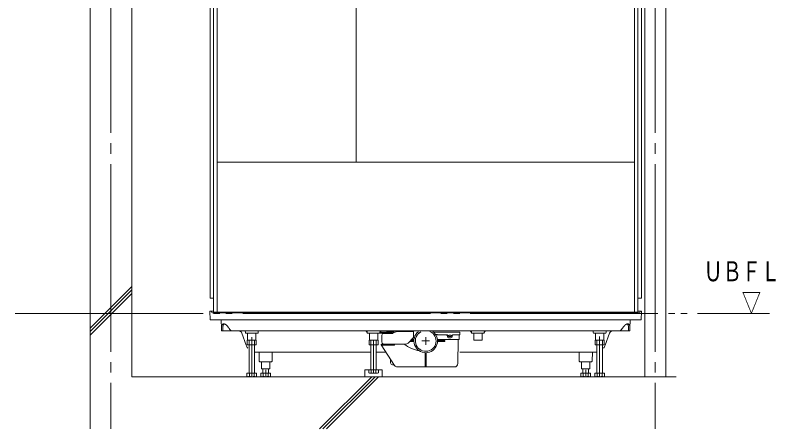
# Model space of a CAD drawing. Units: millimetres on the paper. Extents: x -305 to 305, y -152 to 152.
# Drawn here: x -148.9 to -76, y 12.5 to 52.2 of the extents above; entities that cross this region are included whole.
import ezdxf
from ezdxf.enums import TextEntityAlignment as Align

# ---------------------------------------------------------------- set-up
doc = ezdxf.new("R2010")
doc.units = ezdxf.units.MM
doc.linetypes.add('LONG_CHAIN', pattern=[21, 18, -1, 1, -1])
doc.linetypes.add('LONG_DOUBLE_CHAIN', pattern=[21.8, 18, -1, 0.6, -0.6, 0.6, -1])
doc.layers.add('0-1_VIEW0001', color=7, linetype='Continuous', lineweight=9)
doc.styles.add('ＭＳ ゴシック', font='')
doc.styles.get('ＭＳ ゴシック').set_extended_font_data('MS Gothic')

msp = doc.modelspace()

# ---------------------------------------------------------------- linework, layer by layer
at = {"layer": '0-1_VIEW0001'}
for p, q in [((-141.686, 100.925), (-141.686, 12.525)), ((-137.686, 100.925), (-137.686, 17.525)), ((-88.519, 100.925), (-88.519, 17.525)), ((-86.519, 100.925), (-86.519, 17.525)), ((-130.185, 25.058), (-130.185, 90.258)), ((-129.851, 23.725), (-129.851, 89.758)), ((-129.518, 37.125), (-129.518, 89.758)), ((-116.185, 38.125), (-116.185, 89.758)), ((-89.518, 23.725), (-89.518, 89.758)), ((-89.185, 23.725), (-89.185, 89.758)), ((-88.851, 25.058), (-88.851, 90.258)), ((-89.518, 38.125), (-129.518, 38.125)), ((-129.518, 23.725), (-129.518, 37.125)), ((-141.683, 22.191), (-137.683, 26.191)), ((-141.683, 21.858), (-137.683, 25.858)), ((-141.683, 21.524), (-137.683, 25.524)), ((-130.185, 25.058), (-129.851, 25.058)), ((-89.185, 25.058), (-88.851, 25.058)), ((-129.851, 23.825), (-130.193, 23.825)), ((-130.059, 23.792), (-130.059, 23.756)), ((-129.959, 23.658), (-109.518, 23.658)), ((-89.185, 23.725), (-129.851, 23.725)), ((-89.078, 23.658), (-109.518, 23.658)), ((-88.843, 23.825), (-89.185, 23.825)), ((-88.977, 23.792), (-88.978, 23.756)), ((-88.843, 23.825), (-88.858, 22.991)), ((-109.518, 22.991), (-129.845, 22.991)), ((-129.105, 22.991), (-129.09, 22.162)), ((-109.518, 22.991), (-89.191, 22.991)), ((-89.931, 22.991), (-89.946, 22.162)), ((-88.858, 22.991), (-89.191, 22.991)), ((-129.089, 22.055), (-129.09, 22.162)), ((-129.086, 21.925), (-128.966, 21.925)), ((-128.966, 21.925), (-128.014, 21.925)), ((-128.964, 22.055), (-128.962, 22.162)), ((-128.527, 22.382), (-128.446, 22.27)), ((-128.36, 22.162), (-128.278, 22.055)), ((-109.518, 21.925), (-128.014, 21.925)), ((-126.805, 21.925), (-126.803, 21.757)), ((-125.564, 21.925), (-125.567, 21.757)), ((-115.139, 21.925), (-115.136, 21.757)), ((-113.897, 21.925), (-113.9, 21.757)), ((-110.685, 21.871), (-110.685, 21.261)), ((-109.518, 21.925), (-91.023, 21.925)), ((-105.139, 21.925), (-105.136, 21.757)), ((-103.897, 21.925), (-103.9, 21.757)), ((-93.472, 21.925), (-93.469, 21.757)), ((-92.231, 21.925), (-92.234, 21.757)), ((-90.07, 21.925), (-91.023, 21.925)), ((-90.676, 22.162), (-90.758, 22.055)), ((-90.509, 22.382), (-90.59, 22.27)), ((-90.072, 22.055), (-90.074, 22.162)), ((-89.95, 21.925), (-90.07, 21.925)), ((-89.947, 22.055), (-89.946, 22.162)), ((-126.732, 20.558), (-127.138, 21.703)), ((-126.736, 21.691), (-126.185, 21.691)), ((-126.585, 21.025), (-126.585, 21.691)), ((-125.634, 21.691), (-126.185, 21.691)), ((-125.785, 21.025), (-125.785, 21.691)), ((-115.069, 21.691), (-114.518, 21.691)), ((-114.918, 21.025), (-114.918, 21.691)), ((-113.967, 21.691), (-114.518, 21.691)), ((-114.118, 21.025), (-114.118, 21.691)), ((-113.901, 21.725), (-113.901, 21.758)), ((-112.469, 21.791), (-113.868, 21.791)), ((-112.792, 21.691), (-113.868, 21.691)), ((-113.718, 20.825), (-113.718, 21.508)), ((-113.551, 21.675), (-112.742, 21.675)), ((-113.342, 21.791), (-113.325, 21.809)), ((-113.206, 21.858), (-112.601, 21.858)), ((-112.801, 21.675), (-112.801, 21.691)), ((-112.792, 21.691), (-112.792, 21.791)), ((-112.668, 21.692), (-112.371, 21.84)), ((-112.297, 21.858), (-110.701, 21.858)), ((-110.685, 21.275), (-111.204, 20.756)), ((-110.668, 21.245), (-110.615, 21.245)), ((-108.75, 21.791), (-106.268, 21.791)), ((-108.435, 21.591), (-108.578, 21.591)), ((-108.418, 21.575), (-108.418, 21.558)), ((-107.476, 21.541), (-108.401, 21.541)), ((-107.457, 21.484), (-107.437, 21.35)), ((-107.41, 21.484), (-107.39, 21.35)), ((-107.338, 21.265), (-107.095, 21.265)), ((-107.305, 21.398), (-107.305, 21.505)), ((-107.087, 21.521), (-107.288, 21.521)), ((-107.087, 21.381), (-107.288, 21.381)), ((-107.07, 21.398), (-107.07, 21.505)), ((-106.98, 21.483), (-106.996, 21.352)), ((-106.251, 21.541), (-106.914, 21.541)), ((-106.318, 21.541), (-106.318, 21.108)), ((-106.235, 21.758), (-106.235, 21.558)), ((-105.069, 21.691), (-104.518, 21.691)), ((-104.918, 21.025), (-104.918, 21.691)), ((-103.967, 21.691), (-104.518, 21.691)), ((-93.403, 21.691), (-92.851, 21.691)), ((-93.251, 21.025), (-93.251, 21.691)), ((-92.3, 21.691), (-92.851, 21.691)), ((-92.304, 20.558), (-91.898, 21.703)), ((-125.751, 20.591), (-126.618, 20.591)), ((-125.785, 21.025), (-126.585, 21.025)), ((-126.451, 21.025), (-126.451, 17.858)), ((-125.918, 21.025), (-125.918, 17.858)), ((-125.751, 21.025), (-125.751, 20.591)), ((-114.085, 20.591), (-114.951, 20.591)), ((-114.118, 21.025), (-114.918, 21.025)), ((-114.785, 21.025), (-114.785, 18.191)), ((-114.251, 21.025), (-114.251, 18.191)), ((-114.085, 21.025), (-114.085, 20.591)), ((-113.785, 20.608), (-113.785, 20.591)), ((-113.779, 20.573), (-112.512, 18.611)), ((-113.751, 20.641), (-112.504, 20.641)), ((-113.751, 20.558), (-112.504, 20.558)), ((-113.551, 20.658), (-111.439, 20.658)), ((-112.968, 20.658), (-112.968, 20.641)), ((-112.504, 20.658), (-112.504, 20.558)), ((-112.504, 20.658), (-111.439, 20.658)), ((-111.043, 20.916), (-110.651, 20.916)), ((-110.96, 21), (-110.651, 21)), ((-110.868, 21.091), (-110.643, 21.091)), ((-106.335, 21.091), (-108.393, 21.091)), ((-107.697, 21), (-108.385, 21)), ((-107.697, 20.916), (-108.385, 20.916)), ((-107.697, 21), (-107.697, 20.916)), ((-106.419, 21.075), (-106.439, 18.788)), ((-92.418, 20.591), (-93.285, 20.591)), ((-93.118, 21.025), (-93.118, 17.858)), ((-92.585, 21.025), (-92.585, 17.858)), ((-92.418, 21.025), (-92.418, 20.591)), ((-125.913, 19.891), (-114.805, 19.891)), ((-125.475, 19.024), (-125.49, 19.891)), ((-124.219, 19.891), (-124.234, 19.024)), ((-114.234, 19.891), (-113.355, 19.891)), ((-109.568, 19.826), (-109.568, 18.458)), ((-109.468, 19.826), (-109.468, 18.458)), ((-93.123, 19.891), (-106.241, 19.891)), ((-94.817, 19.891), (-94.802, 19.024)), ((-93.561, 19.024), (-93.546, 19.891)), ((-125.342, 18.958), (-125.408, 18.958)), ((-124.921, 18.958), (-125.342, 18.958)), ((-125.251, 18.291), (-125.251, 18.958)), ((-124.788, 18.958), (-124.921, 18.958)), ((-124.368, 18.958), (-124.788, 18.958)), ((-124.451, 18.291), (-124.451, 18.958)), ((-124.301, 18.958), (-124.368, 18.958)), ((-112.885, 18.858), (-112.885, 19.188)), ((-94.735, 18.958), (-94.668, 18.958)), ((-94.668, 18.958), (-94.248, 18.958)), ((-94.248, 18.958), (-94.115, 18.958)), ((-94.115, 18.958), (-93.694, 18.958)), ((-93.785, 18.291), (-93.785, 18.958)), ((-93.694, 18.958), (-93.628, 18.958)), ((-125.251, 18.291), (-124.451, 18.291)), ((-125.118, 18.291), (-125.118, 17.858)), ((-124.585, 18.291), (-124.585, 17.858)), ((-112.701, 18.675), (-112.553, 18.675)), ((-112.233, 18.458), (-106.772, 18.458)), ((-94.451, 18.291), (-94.451, 17.858)), ((-93.918, 18.291), (-93.918, 17.858)), ((-85.518, 17.525), (-137.686, 17.525)), ((-126.647, 17.858), (-126.647, 17.57)), ((-125.723, 17.858), (-126.647, 17.858)), ((-126.647, 17.57), (-126.568, 17.525)), ((-125.798, 17.525), (-126.565, 17.525)), ((-126.416, 17.858), (-126.416, 17.57)), ((-125.954, 17.858), (-125.954, 17.57)), ((-125.801, 17.525), (-125.723, 17.57)), ((-125.723, 17.858), (-125.723, 17.57)), ((-124.389, 17.858), (-125.313, 17.858)), ((-125.313, 17.858), (-125.313, 17.57)), ((-125.313, 17.57), (-125.235, 17.525)), ((-124.465, 17.525), (-125.231, 17.525)), ((-125.082, 17.858), (-125.082, 17.57)), ((-124.62, 17.858), (-124.62, 17.57)), ((-124.468, 17.525), (-124.389, 17.57)), ((-124.389, 17.858), (-124.389, 17.57)), ((-114.694, 17.525), (-119.694, 12.525)), ((-114.361, 17.525), (-119.361, 12.525)), ((-114.028, 17.525), (-119.028, 12.525)), ((-115.351, 18.191), (-115.351, 17.524)), ((-113.685, 18.191), (-115.351, 18.191)), ((-115.351, 17.525), (-113.685, 17.525)), ((-114.056, 18.191), (-114.98, 18.191)), ((-114.98, 18.191), (-114.98, 17.903)), ((-114.98, 17.903), (-114.901, 17.858)), ((-114.135, 17.858), (-114.901, 17.858)), ((-114.749, 18.191), (-114.749, 17.903)), ((-114.287, 18.191), (-114.287, 17.903)), ((-114.135, 17.858), (-114.056, 17.903)), ((-114.056, 18.191), (-114.056, 17.903)), ((-113.685, 18.191), (-113.685, 17.524)), ((-94.647, 17.858), (-94.647, 17.57)), ((-94.647, 17.858), (-93.723, 17.858)), ((-94.568, 17.525), (-94.647, 17.57)), ((-94.571, 17.525), (-93.805, 17.525)), ((-94.416, 17.858), (-94.416, 17.57)), ((-93.954, 17.858), (-93.954, 17.57)), ((-93.723, 17.57), (-93.801, 17.525)), ((-93.723, 17.858), (-93.723, 17.57)), ((-93.313, 17.858), (-93.313, 17.57)), ((-93.313, 17.858), (-92.389, 17.858)), ((-93.235, 17.525), (-93.313, 17.57)), ((-93.238, 17.525), (-92.471, 17.525)), ((-93.082, 17.858), (-93.082, 17.57)), ((-92.62, 17.858), (-92.62, 17.57)), ((-92.389, 17.57), (-92.468, 17.525)), ((-92.389, 17.858), (-92.389, 17.57))]:
    msp.add_line(p, q, dxfattribs=at)
at = {"layer": '0-1_VIEW0001', "linetype": 'LONG_CHAIN'}
for p, q in [((-139.685, 100.925), (-139.685, 12.525)), ((-87.518, 100.925), (-87.518, 12.525)), ((-126.185, 17.488), (-126.185, 21.304)), ((-109.518, 21.322), (-109.518, 20.594)), ((-92.851, 17.488), (-92.851, 21.39)), ((-114.518, 17.821), (-114.518, 21)), ((-109.154, 20.958), (-109.882, 20.958)), ((-124.851, 18.172), (-124.851, 17.525)), ((-94.185, 18.172), (-94.185, 17.525))]:
    msp.add_line(p, q, dxfattribs=at)
at = {"layer": '0-1_VIEW0001', "linetype": 'LONG_DOUBLE_CHAIN'}
msp.add_line((-148.858, 23.591), (-76.559, 23.591), dxfattribs=at)
at = {"layer": '0-1_VIEW0001'}
for points in [[(-130.193, 23.825), (-130.178, 22.991), (-129.845, 22.991)], [(-129.075, 22.382), (-129.076, 22.371), (-129.078, 22.36), (-129.079, 22.348), (-129.081, 22.337), (-129.082, 22.326), (-129.083, 22.314), (-129.084, 22.303), (-129.085, 22.292), (-129.086, 22.281), (-129.087, 22.27), (-129.088, 22.259), (-129.089, 22.248), (-129.089, 22.237), (-129.089, 22.226), (-129.09, 22.215), (-129.09, 22.204), (-129.09, 22.194), (-129.09, 22.183), (-129.09, 22.172), (-129.09, 22.162)], [(-129.086, 21.925), (-129.086, 21.93), (-129.087, 21.947), (-129.087, 21.974), (-129.088, 22.01), (-129.089, 22.055)], [(-128.987, 22.561), (-128.991, 22.558), (-128.995, 22.555), (-128.998, 22.552), (-129.002, 22.549), (-129.005, 22.546), (-129.008, 22.543), (-129.011, 22.54), (-129.015, 22.537), (-129.018, 22.533), (-129.02, 22.53), (-129.023, 22.526), (-129.026, 22.522), (-129.029, 22.518), (-129.031, 22.515), (-129.034, 22.511), (-129.036, 22.507), (-129.039, 22.502), (-129.041, 22.498), (-129.043, 22.494), (-129.046, 22.489), (-129.048, 22.485), (-129.05, 22.48), (-129.053, 22.471), (-129.056, 22.462), (-129.059, 22.453), (-129.062, 22.443), (-129.064, 22.433), (-129.066, 22.423), (-129.069, 22.413), (-129.071, 22.403), (-129.073, 22.393), (-129.075, 22.382)], [(-128.791, 22.577), (-128.802, 22.58), (-128.807, 22.581), (-128.813, 22.583), (-128.818, 22.584), (-128.824, 22.585), (-128.829, 22.586), (-128.835, 22.587), (-128.84, 22.588), (-128.845, 22.589), (-128.851, 22.589), (-128.856, 22.59), (-128.861, 22.591), (-128.866, 22.591), (-128.872, 22.591), (-128.877, 22.591), (-128.882, 22.591), (-128.887, 22.591), (-128.892, 22.591), (-128.897, 22.591), (-128.901, 22.591), (-128.906, 22.59), (-128.911, 22.589), (-128.916, 22.589), (-128.921, 22.588), (-128.926, 22.587), (-128.931, 22.586), (-128.936, 22.585), (-128.941, 22.583), (-128.945, 22.582), (-128.95, 22.58), (-128.954, 22.578), (-128.959, 22.577), (-128.963, 22.575), (-128.967, 22.573), (-128.972, 22.57), (-128.976, 22.568), (-128.98, 22.566), (-128.984, 22.563), (-128.987, 22.561)], [(-128.964, 22.055), (-128.965, 22.01), (-128.966, 21.974), (-128.966, 21.947), (-128.966, 21.93), (-128.966, 21.925)], [(-128.943, 22.382), (-128.944, 22.371), (-128.946, 22.36), (-128.947, 22.348), (-128.949, 22.337), (-128.95, 22.326), (-128.951, 22.315), (-128.953, 22.303), (-128.954, 22.292), (-128.955, 22.281), (-128.956, 22.27), (-128.957, 22.259), (-128.958, 22.248), (-128.959, 22.237), (-128.959, 22.226), (-128.96, 22.216), (-128.96, 22.205), (-128.961, 22.194), (-128.961, 22.183), (-128.962, 22.172), (-128.962, 22.162)], [(-128.821, 22.583), (-128.826, 22.581), (-128.832, 22.579), (-128.837, 22.577), (-128.842, 22.574), (-128.847, 22.572), (-128.852, 22.57), (-128.856, 22.567), (-128.861, 22.564), (-128.866, 22.561), (-128.87, 22.558), (-128.876, 22.553), (-128.882, 22.547), (-128.887, 22.541), (-128.892, 22.535), (-128.897, 22.528), (-128.901, 22.52), (-128.905, 22.513), (-128.909, 22.505), (-128.913, 22.497), (-128.916, 22.488), (-128.919, 22.478), (-128.923, 22.468), (-128.926, 22.458), (-128.928, 22.448), (-128.931, 22.437), (-128.933, 22.426), (-128.936, 22.415), (-128.938, 22.404), (-128.94, 22.393), (-128.943, 22.382)], [(-128.527, 22.382), (-128.532, 22.389), (-128.538, 22.396), (-128.543, 22.403), (-128.548, 22.409), (-128.554, 22.416), (-128.559, 22.422), (-128.565, 22.429), (-128.57, 22.435), (-128.576, 22.442), (-128.582, 22.448), (-128.587, 22.453), (-128.592, 22.458), (-128.597, 22.463), (-128.602, 22.467), (-128.608, 22.472), (-128.613, 22.477), (-128.619, 22.481), (-128.624, 22.486), (-128.63, 22.49), (-128.635, 22.495), (-128.641, 22.499), (-128.646, 22.503), (-128.652, 22.507), (-128.658, 22.511), (-128.663, 22.515), (-128.669, 22.519), (-128.675, 22.522), (-128.681, 22.526), (-128.686, 22.529), (-128.692, 22.533), (-128.703, 22.539), (-128.714, 22.545), (-128.725, 22.551), (-128.736, 22.556), (-128.747, 22.561), (-128.758, 22.565), (-128.769, 22.569), (-128.78, 22.573), (-128.791, 22.577)], [(-128.36, 22.162), (-128.369, 22.172), (-128.377, 22.183), (-128.386, 22.194), (-128.395, 22.205), (-128.404, 22.216), (-128.412, 22.227), (-128.421, 22.237), (-128.43, 22.248), (-128.438, 22.259), (-128.446, 22.27)], [(-90.676, 22.162), (-90.668, 22.172), (-90.659, 22.183), (-90.65, 22.194), (-90.641, 22.205), (-90.632, 22.216), (-90.624, 22.227), (-90.615, 22.237), (-90.607, 22.248), (-90.598, 22.259), (-90.59, 22.27)], [(-90.509, 22.382), (-90.504, 22.389), (-90.498, 22.396), (-90.493, 22.403), (-90.488, 22.409), (-90.482, 22.416), (-90.477, 22.422), (-90.471, 22.429), (-90.466, 22.435), (-90.46, 22.442), (-90.454, 22.448), (-90.449, 22.453), (-90.444, 22.458), (-90.439, 22.463), (-90.434, 22.467), (-90.428, 22.472), (-90.423, 22.477), (-90.418, 22.481), (-90.412, 22.486), (-90.407, 22.49), (-90.401, 22.495), (-90.395, 22.499), (-90.39, 22.503), (-90.384, 22.507), (-90.378, 22.511), (-90.373, 22.515), (-90.367, 22.519), (-90.361, 22.522), (-90.355, 22.526), (-90.35, 22.529), (-90.344, 22.533), (-90.333, 22.539), (-90.322, 22.545), (-90.311, 22.551), (-90.3, 22.556), (-90.289, 22.561), (-90.278, 22.565), (-90.267, 22.569), (-90.256, 22.573), (-90.245, 22.577)], [(-90.245, 22.577), (-90.234, 22.58), (-90.229, 22.581), (-90.223, 22.583), (-90.218, 22.584), (-90.212, 22.585), (-90.207, 22.586), (-90.201, 22.587), (-90.196, 22.588), (-90.191, 22.589), (-90.185, 22.589), (-90.18, 22.59), (-90.175, 22.591), (-90.17, 22.591), (-90.164, 22.591), (-90.159, 22.591), (-90.154, 22.591), (-90.149, 22.591), (-90.144, 22.591), (-90.139, 22.591), (-90.135, 22.591), (-90.13, 22.59), (-90.125, 22.589), (-90.12, 22.589), (-90.115, 22.588), (-90.11, 22.587), (-90.105, 22.586), (-90.1, 22.585), (-90.095, 22.583), (-90.091, 22.582), (-90.086, 22.58), (-90.082, 22.578), (-90.077, 22.577), (-90.073, 22.575), (-90.069, 22.573), (-90.064, 22.57), (-90.06, 22.568), (-90.056, 22.566), (-90.052, 22.563), (-90.049, 22.561)], [(-90.215, 22.583), (-90.21, 22.581), (-90.204, 22.579), (-90.199, 22.577), (-90.194, 22.574), (-90.189, 22.572), (-90.184, 22.57), (-90.18, 22.567), (-90.175, 22.564), (-90.17, 22.561), (-90.166, 22.558), (-90.16, 22.553), (-90.155, 22.547), (-90.149, 22.541), (-90.144, 22.535), (-90.14, 22.528), (-90.135, 22.52), (-90.131, 22.513), (-90.127, 22.505), (-90.124, 22.497), (-90.12, 22.488), (-90.117, 22.478), (-90.113, 22.468), (-90.111, 22.458), (-90.108, 22.448), (-90.105, 22.437), (-90.103, 22.426), (-90.1, 22.415), (-90.098, 22.404), (-90.096, 22.393), (-90.093, 22.382)], [(-90.093, 22.382), (-90.092, 22.371), (-90.09, 22.36), (-90.089, 22.348), (-90.087, 22.337), (-90.086, 22.326), (-90.085, 22.315), (-90.083, 22.303), (-90.082, 22.292), (-90.081, 22.281), (-90.08, 22.27), (-90.079, 22.259), (-90.078, 22.248), (-90.077, 22.237), (-90.077, 22.226), (-90.076, 22.216), (-90.076, 22.205), (-90.075, 22.194), (-90.075, 22.183), (-90.074, 22.172), (-90.074, 22.162)], [(-90.072, 22.055), (-90.071, 22.01), (-90.071, 21.974), (-90.07, 21.947), (-90.07, 21.93), (-90.07, 21.925)], [(-90.049, 22.561), (-90.045, 22.558), (-90.041, 22.555), (-90.038, 22.552), (-90.034, 22.549), (-90.031, 22.546), (-90.028, 22.543), (-90.025, 22.54), (-90.022, 22.537), (-90.019, 22.533), (-90.016, 22.53), (-90.013, 22.526), (-90.01, 22.522), (-90.007, 22.518), (-90.005, 22.515), (-90.002, 22.511), (-90, 22.507), (-89.997, 22.502), (-89.995, 22.498), (-89.993, 22.494), (-89.99, 22.489), (-89.988, 22.485), (-89.986, 22.48), (-89.983, 22.471), (-89.98, 22.462), (-89.977, 22.453), (-89.974, 22.443), (-89.972, 22.433), (-89.97, 22.423), (-89.967, 22.413), (-89.965, 22.403), (-89.963, 22.393), (-89.961, 22.382)], [(-89.961, 22.382), (-89.96, 22.371), (-89.958, 22.36), (-89.957, 22.348), (-89.955, 22.337), (-89.954, 22.326), (-89.953, 22.314), (-89.952, 22.303), (-89.951, 22.292), (-89.95, 22.281), (-89.949, 22.27), (-89.948, 22.259), (-89.947, 22.248), (-89.947, 22.237), (-89.947, 22.226), (-89.946, 22.215), (-89.946, 22.204), (-89.946, 22.194), (-89.946, 22.183), (-89.946, 22.172), (-89.946, 22.162)], [(-89.95, 21.925), (-89.95, 21.93), (-89.949, 21.947), (-89.949, 21.974), (-89.948, 22.01), (-89.947, 22.055)], [(-104.918, 21.025), (-104.118, 21.025), (-104.118, 21.691)], [(-93.251, 21.025), (-92.451, 21.025), (-92.451, 21.691)], [(-125.751, 21.025), (-126.618, 21.025), (-126.618, 20.591)], [(-114.085, 21.025), (-114.951, 21.025), (-114.951, 20.591)], [(-92.418, 21.025), (-93.285, 21.025), (-93.285, 20.591)], [(-93.785, 18.291), (-94.585, 18.291), (-94.585, 18.958)]]:
    msp.add_lwpolyline(points, dxfattribs=at)
for centre, radius, start, end in [((-130.092, 23.791), 0.0333, 1, 90), ((-129.959, 23.758), 0.1, 181, 270), ((-89.078, 23.758), 0.1, 270, 359), ((-88.944, 23.791), 0.0333, 90, 179), ((-128.014, 22.258), 0.333, 217.52512, 270), ((-127.452, 21.591), 0.333, 19.50245, 90), ((-115.303, 21.758), 0.167, 0.99991, 90), ((-113.734, 21.758), 0.167, 90, 178.99997), ((-109.518, 20.958), 1.133, 128.33042, 53.69556), ((-109.518, 20.958), 0.992, 117.64798, 67.02848), ((-105.303, 21.758), 0.167, 1.00003, 90), ((-103.734, 21.758), 0.167, 90, 179.00009), ((-91.584, 21.591), 0.333, 90, 160.49755), ((-91.023, 22.258), 0.333, 270, 322.47488), ((-126.736, 21.758), 0.0667, 181.00003, 270), ((-125.634, 21.758), 0.0667, 270, 358.99997), ((-115.069, 21.758), 0.0667, 180.99991, 270), ((-113.967, 21.758), 0.0667, 270, 358.99997), ((-113.868, 21.758), 0.0333, 90, 180), ((-113.868, 21.725), 0.0333, 180, 270), ((-113.551, 21.508), 0.167, 90, 180), ((-113.527, 21.841), 0.167, 270, 295.84193), ((-113.206, 21.691), 0.167, 90, 135.33385), ((-112.742, 21.841), 0.167, 270, 296.54316), ((-112.601, 21.691), 0.167, 37.07373, 90), ((-112.297, 21.691), 0.167, 90, 116.54316), ((-110.741, 21.696), 0.167, 70.37334, 76.35592), ((-110.668, 21.261), 0.0167, 180, 270), ((-108.435, 21.575), 0.0167, 0, 90), ((-108.401, 21.558), 0.0167, 180, 270), ((-107.523, 21.475), 0.0667, 8.39839, 90), ((-107.476, 21.475), 0.0667, 8.38503, 90), ((-107.338, 21.365), 0.1, 188.39839, 270), ((-107.291, 21.365), 0.1, 188.38503, 270), ((-107.288, 21.505), 0.0167, 90, 180), ((-107.288, 21.398), 0.0167, 180, 270), ((-107.095, 21.365), 0.1, 270, 352.97975), ((-107.087, 21.505), 0.0167, 0, 90), ((-107.087, 21.398), 0.0167, 270, 0), ((-106.914, 21.475), 0.0667, 90, 172.97975), ((-106.268, 21.758), 0.0333, 0, 90), ((-106.251, 21.558), 0.0167, 270, 0), ((-105.069, 21.758), 0.0667, 181.00003, 270), ((-103.967, 21.758), 0.0667, 270, 359.00009), ((-93.403, 21.758), 0.0667, 181.00003, 270), ((-92.3, 21.758), 0.0667, 270, 358.99997), ((-125.789, 20.891), 1, 199.50245, 219.59857), ((-113.751, 20.608), 0.0333, 90, 180), ((-113.751, 20.591), 0.0333, 180, 270), ((-113.551, 20.825), 0.167, 180, 270), ((-109.518, 23.265), 3.324, 231.66198, 259.62232), ((-111.439, 20.991), 0.333, 270, 315), ((-106.402, 21.075), 0.0167, 90, 179.5), ((-106.335, 21.108), 0.0167, 270, 0), ((-93.247, 20.891), 1, 320.40143, 340.49755), ((-110.021, 20.236), 0.0033, 235.11231, 0), ((-125.408, 19.025), 0.0667, 181, 270), ((-124.301, 19.025), 0.0667, 270, 359), ((-94.735, 19.025), 0.0667, 181, 270), ((-93.628, 19.025), 0.0667, 270, 359), ((-112.701, 18.858), 0.183, 180, 270), ((-112.232, 18.791), 0.333, 212.85308, 270), ((-106.772, 18.791), 0.333, 270, 359.5), ((-126.574, 17.825), 0.3, 271.20516, 301.93849), ((-126.185, 18.135), 0.611, 247.78221, 292.21882), ((-125.795, 17.825), 0.3, 238.06151, 268.79484), ((-125.241, 17.825), 0.3, 271.20516, 301.93849), ((-124.851, 18.135), 0.611, 247.78221, 292.21882), ((-124.462, 17.825), 0.3, 238.06151, 268.79484), ((-114.908, 18.158), 0.3, 271.20516, 301.93849), ((-114.518, 18.468), 0.611, 247.78221, 292.21882), ((-114.128, 18.158), 0.3, 238.06151, 268.79484), ((-94.574, 17.825), 0.3, 271.20516, 301.93849), ((-94.185, 18.135), 0.611, 247.78118, 292.21779), ((-93.795, 17.825), 0.3, 238.06151, 268.79484), ((-93.241, 17.825), 0.3, 271.20516, 301.93849), ((-92.851, 18.135), 0.611, 247.78118, 292.21779), ((-92.462, 17.825), 0.3, 238.06151, 268.79484)]:
    msp.add_arc(centre, radius, start, end, dxfattribs=at)

# ---------------------------------------------------------------- texts
at = {"layer": '0-1_VIEW0001', "style": 'ＭＳ ゴシック', "width": 0.7}
for s, p in [('ＵＢＦＬ', (-82.889, 26.103)), ('\u3000\u3000▽', (-82.889, 23.105))]:
    msp.add_text(s, height=1.921, dxfattribs=at).set_placement(p, align=Align.BOTTOM_LEFT)

doc.saveas('drawing.dxf')
